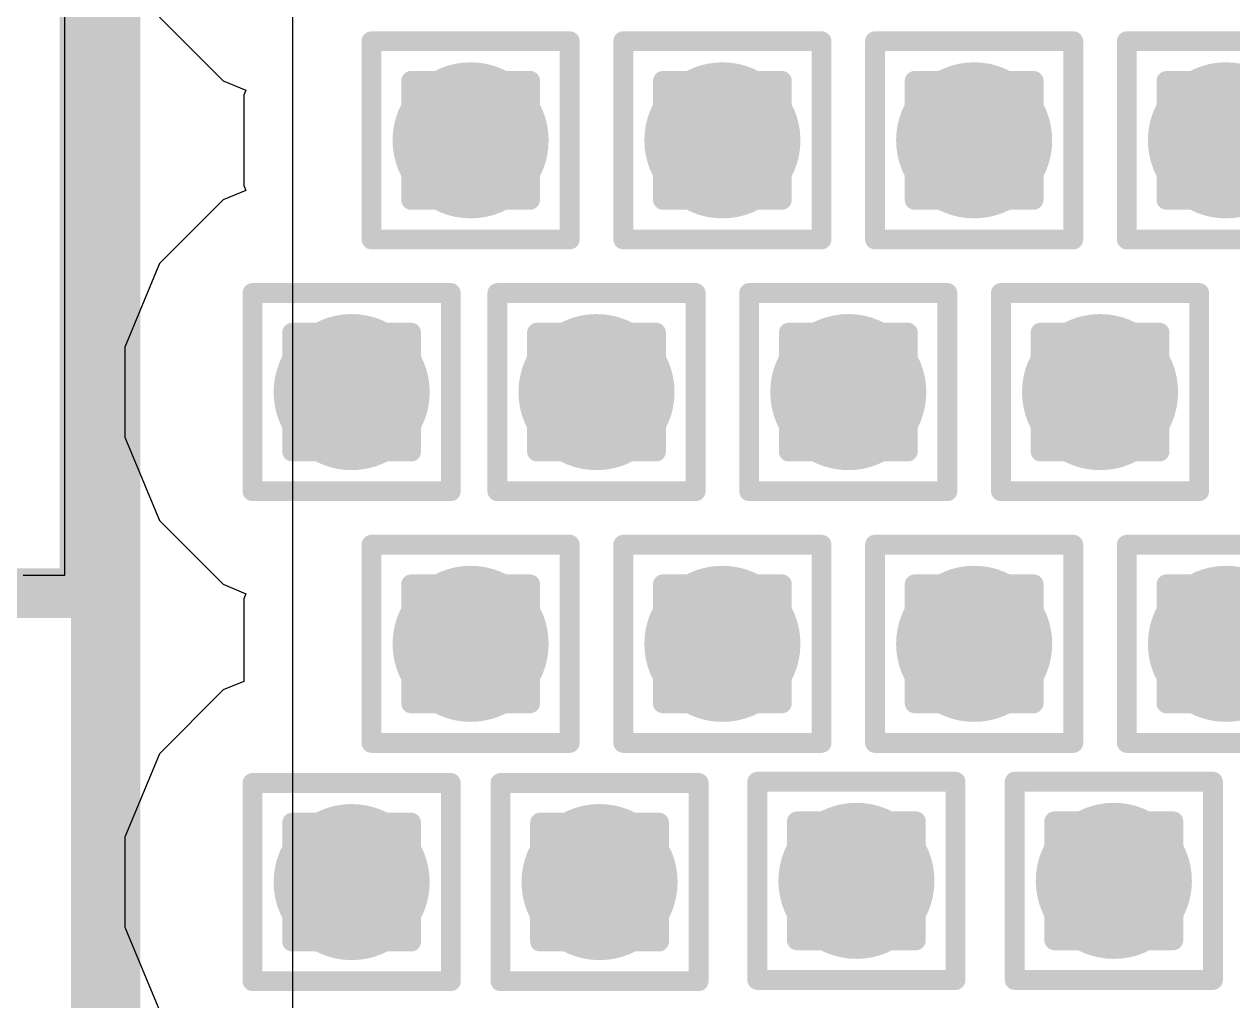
# Model space of a CAD drawing. Header units: inches. Extents: x -18 to 5357, y -8 to 5291.
# Drawn here: x 31.724 to 34.821, y 22.941 to 25.444 of the extents above; entities that cross this region are included whole.
import ezdxf

# ---------------------------------------------------------------- set-up
doc = ezdxf.new("R2010")
doc.units = ezdxf.units.IN
for name, color, linetype in [('Bottom Layer', 5, 'Continuous'), ('Drill Drawing', 1, 'Continuous'), ('Ground', 16, 'Continuous'), ('Power', 76, 'Continuous'), ('Top Layer', 1, 'Continuous'), ('Top Overlay', 2, 'Continuous'), ('Via Holes', 16, 'Continuous')]:
    doc.layers.add(name, color=color, linetype=linetype)

msp = doc.modelspace()

# ---------------------------------------------------------------- hatches: boundary and pattern name
at = {"layer": 'Bottom Layer'}
h = msp.add_hatch(color=5, dxfattribs=at)
edge = h.paths.add_edge_path()
edge.add_arc((32.8676, 25.146), 0.2, 0, 360)
h = msp.add_hatch(color=5, dxfattribs=at)
edge = h.paths.add_edge_path()
edge.add_arc((33.5128, 25.146), 0.2, 0, 360)
h = msp.add_hatch(color=5, dxfattribs=at)
edge = h.paths.add_edge_path()
edge.add_arc((34.1579, 25.146), 0.2, 0, 360)
h = msp.add_hatch(color=5, dxfattribs=at)
edge = h.paths.add_edge_path()
edge.add_arc((34.8031, 25.146), 0.2, 0, 360)
h = msp.add_hatch(color=5, dxfattribs=at)
edge = h.paths.add_edge_path()
edge.add_arc((32.5628, 24.5008), 0.2, 0, 360)
h = msp.add_hatch(color=5, dxfattribs=at)
edge = h.paths.add_edge_path()
edge.add_arc((33.1902, 24.5008), 0.2, 0, 360)
h = msp.add_hatch(color=5, dxfattribs=at)
edge = h.paths.add_edge_path()
edge.add_arc((33.8353, 24.5008), 0.2, 0, 360)
h = msp.add_hatch(color=5, dxfattribs=at)
edge = h.paths.add_edge_path()
edge.add_arc((34.4805, 24.5008), 0.2, 0, 360)
h = msp.add_hatch(color=5, dxfattribs=at)
edge = h.paths.add_edge_path()
edge.add_arc((32.8676, 23.8557), 0.2, 0, 360)
h = msp.add_hatch(color=5, dxfattribs=at)
edge = h.paths.add_edge_path()
edge.add_arc((33.5128, 23.8557), 0.2, 0, 360)
h = msp.add_hatch(color=5, dxfattribs=at)
edge = h.paths.add_edge_path()
edge.add_arc((34.1579, 23.8557), 0.2, 0, 360)
h = msp.add_hatch(color=5, dxfattribs=at)
edge = h.paths.add_edge_path()
edge.add_arc((34.8031, 23.8557), 0.2, 0, 360)
h = msp.add_hatch(color=5, dxfattribs=at)
edge = h.paths.add_edge_path()
edge.add_arc((32.5628, 23.2451), 0.2, 0, 360)
h = msp.add_hatch(color=5, dxfattribs=at)
edge = h.paths.add_edge_path()
edge.add_arc((33.198, 23.2451), 0.2, 0, 360)
h = msp.add_hatch(color=5, dxfattribs=at)
edge = h.paths.add_edge_path()
edge.add_arc((33.8562, 23.2483), 0.2, 0, 360)
h = msp.add_hatch(color=5, dxfattribs=at)
edge = h.paths.add_edge_path()
edge.add_arc((34.5158, 23.2483), 0.2, 0, 360)
at = {"layer": 'Ground'}
h = msp.add_hatch(color=16, dxfattribs=at)
edge = h.paths.add_edge_path()
edge.add_arc((32.8676, 25.146), 0.2, 0, 360)
h = msp.add_hatch(color=16, dxfattribs=at)
edge = h.paths.add_edge_path()
edge.add_arc((33.5128, 25.146), 0.2, 0, 360)
h = msp.add_hatch(color=16, dxfattribs=at)
edge = h.paths.add_edge_path()
edge.add_arc((34.1579, 25.146), 0.2, 0, 360)
h = msp.add_hatch(color=16, dxfattribs=at)
edge = h.paths.add_edge_path()
edge.add_arc((34.8031, 25.146), 0.2, 0, 360)
h = msp.add_hatch(color=16, dxfattribs=at)
edge = h.paths.add_edge_path()
edge.add_arc((32.5628, 24.5008), 0.2, 0, 360)
h = msp.add_hatch(color=16, dxfattribs=at)
edge = h.paths.add_edge_path()
edge.add_arc((33.1902, 24.5008), 0.2, 0, 360)
h = msp.add_hatch(color=16, dxfattribs=at)
edge = h.paths.add_edge_path()
edge.add_arc((33.8353, 24.5008), 0.2, 0, 360)
h = msp.add_hatch(color=16, dxfattribs=at)
edge = h.paths.add_edge_path()
edge.add_arc((34.4805, 24.5008), 0.2, 0, 360)
h = msp.add_hatch(color=16, dxfattribs=at)
edge = h.paths.add_edge_path()
edge.add_arc((32.8676, 23.8557), 0.2, 0, 360)
h = msp.add_hatch(color=16, dxfattribs=at)
edge = h.paths.add_edge_path()
edge.add_arc((33.5128, 23.8557), 0.2, 0, 360)
h = msp.add_hatch(color=16, dxfattribs=at)
edge = h.paths.add_edge_path()
edge.add_arc((34.1579, 23.8557), 0.2, 0, 360)
h = msp.add_hatch(color=16, dxfattribs=at)
edge = h.paths.add_edge_path()
edge.add_arc((34.8031, 23.8557), 0.2, 0, 360)
h = msp.add_hatch(color=16, dxfattribs=at)
edge = h.paths.add_edge_path()
edge.add_arc((32.5628, 23.2451), 0.2, 0, 360)
h = msp.add_hatch(color=16, dxfattribs=at)
edge = h.paths.add_edge_path()
edge.add_arc((33.198, 23.2451), 0.2, 0, 360)
h = msp.add_hatch(color=16, dxfattribs=at)
edge = h.paths.add_edge_path()
edge.add_arc((33.8562, 23.2483), 0.2, 0, 360)
h = msp.add_hatch(color=16, dxfattribs=at)
edge = h.paths.add_edge_path()
edge.add_arc((34.5158, 23.2483), 0.2, 0, 360)
at = {"layer": 'Power'}
h = msp.add_hatch(color=76, dxfattribs=at)
edge = h.paths.add_edge_path()
edge.add_arc((32.8676, 25.146), 0.2, 0, 360)
h = msp.add_hatch(color=76, dxfattribs=at)
edge = h.paths.add_edge_path()
edge.add_arc((33.5128, 25.146), 0.2, 0, 360)
h = msp.add_hatch(color=76, dxfattribs=at)
edge = h.paths.add_edge_path()
edge.add_arc((34.1579, 25.146), 0.2, 0, 360)
h = msp.add_hatch(color=76, dxfattribs=at)
edge = h.paths.add_edge_path()
edge.add_arc((34.8031, 25.146), 0.2, 0, 360)
h = msp.add_hatch(color=76, dxfattribs=at)
edge = h.paths.add_edge_path()
edge.add_arc((32.5628, 24.5008), 0.2, 0, 360)
h = msp.add_hatch(color=76, dxfattribs=at)
edge = h.paths.add_edge_path()
edge.add_arc((33.1902, 24.5008), 0.2, 0, 360)
h = msp.add_hatch(color=76, dxfattribs=at)
edge = h.paths.add_edge_path()
edge.add_arc((33.8353, 24.5008), 0.2, 0, 360)
h = msp.add_hatch(color=76, dxfattribs=at)
edge = h.paths.add_edge_path()
edge.add_arc((34.4805, 24.5008), 0.2, 0, 360)
h = msp.add_hatch(color=76, dxfattribs=at)
edge = h.paths.add_edge_path()
edge.add_arc((32.8676, 23.8557), 0.2, 0, 360)
h = msp.add_hatch(color=76, dxfattribs=at)
edge = h.paths.add_edge_path()
edge.add_arc((33.5128, 23.8557), 0.2, 0, 360)
h = msp.add_hatch(color=76, dxfattribs=at)
edge = h.paths.add_edge_path()
edge.add_arc((34.1579, 23.8557), 0.2, 0, 360)
h = msp.add_hatch(color=76, dxfattribs=at)
edge = h.paths.add_edge_path()
edge.add_arc((34.8031, 23.8557), 0.2, 0, 360)
h = msp.add_hatch(color=76, dxfattribs=at)
edge = h.paths.add_edge_path()
edge.add_arc((32.5628, 23.2451), 0.2, 0, 360)
h = msp.add_hatch(color=76, dxfattribs=at)
edge = h.paths.add_edge_path()
edge.add_arc((33.198, 23.2451), 0.2, 0, 360)
h = msp.add_hatch(color=76, dxfattribs=at)
edge = h.paths.add_edge_path()
edge.add_arc((33.8562, 23.2483), 0.2, 0, 360)
h = msp.add_hatch(color=76, dxfattribs=at)
edge = h.paths.add_edge_path()
edge.add_arc((34.5158, 23.2483), 0.2, 0, 360)
at = {"layer": 'Top Layer'}
h = msp.add_hatch(color=1, dxfattribs=at)
edge = h.paths.add_edge_path()
edge.add_arc((32.8676, 25.146), 0.2, 0, 360)
h = msp.add_hatch(color=1, dxfattribs=at)
edge = h.paths.add_edge_path()
edge.add_arc((33.5128, 25.146), 0.2, 0, 360)
h = msp.add_hatch(color=1, dxfattribs=at)
edge = h.paths.add_edge_path()
edge.add_arc((34.1579, 25.146), 0.2, 0, 360)
h = msp.add_hatch(color=1, dxfattribs=at)
edge = h.paths.add_edge_path()
edge.add_arc((34.8031, 25.146), 0.2, 0, 360)
h = msp.add_hatch(color=1, dxfattribs=at)
edge = h.paths.add_edge_path()
edge.add_arc((32.5628, 24.5008), 0.2, 0, 360)
h = msp.add_hatch(color=1, dxfattribs=at)
edge = h.paths.add_edge_path()
edge.add_arc((33.1902, 24.5008), 0.2, 0, 360)
h = msp.add_hatch(color=1, dxfattribs=at)
edge = h.paths.add_edge_path()
edge.add_arc((33.8353, 24.5008), 0.2, 0, 360)
h = msp.add_hatch(color=1, dxfattribs=at)
edge = h.paths.add_edge_path()
edge.add_arc((34.4805, 24.5008), 0.2, 0, 360)
h = msp.add_hatch(color=1, dxfattribs=at)
edge = h.paths.add_edge_path()
edge.add_arc((32.8676, 23.8557), 0.2, 0, 360)
h = msp.add_hatch(color=1, dxfattribs=at)
edge = h.paths.add_edge_path()
edge.add_arc((33.5128, 23.8557), 0.2, 0, 360)
h = msp.add_hatch(color=1, dxfattribs=at)
edge = h.paths.add_edge_path()
edge.add_arc((34.1579, 23.8557), 0.2, 0, 360)
h = msp.add_hatch(color=1, dxfattribs=at)
edge = h.paths.add_edge_path()
edge.add_arc((34.8031, 23.8557), 0.2, 0, 360)
h = msp.add_hatch(color=1, dxfattribs=at)
edge = h.paths.add_edge_path()
edge.add_arc((32.5628, 23.2451), 0.2, 0, 360)
h = msp.add_hatch(color=1, dxfattribs=at)
edge = h.paths.add_edge_path()
edge.add_arc((33.198, 23.2451), 0.2, 0, 360)
h = msp.add_hatch(color=1, dxfattribs=at)
edge = h.paths.add_edge_path()
edge.add_arc((33.8562, 23.2483), 0.2, 0, 360)
h = msp.add_hatch(color=1, dxfattribs=at)
edge = h.paths.add_edge_path()
edge.add_arc((34.5158, 23.2483), 0.2, 0, 360)
at = {"layer": 'Via Holes'}
h = msp.add_hatch(color=7, dxfattribs=at)
edge = h.paths.add_edge_path()
edge.add_arc((32.8676, 25.146), 0.1, 0, 360)
h = msp.add_hatch(color=7, dxfattribs=at)
edge = h.paths.add_edge_path()
edge.add_arc((33.5128, 25.146), 0.1, 0, 360)
h = msp.add_hatch(color=7, dxfattribs=at)
edge = h.paths.add_edge_path()
edge.add_arc((34.1579, 25.146), 0.1, 0, 360)
h = msp.add_hatch(color=7, dxfattribs=at)
edge = h.paths.add_edge_path()
edge.add_arc((34.8031, 25.146), 0.1, 0, 360)
h = msp.add_hatch(color=7, dxfattribs=at)
edge = h.paths.add_edge_path()
edge.add_arc((32.5628, 24.5008), 0.1, 0, 360)
h = msp.add_hatch(color=7, dxfattribs=at)
edge = h.paths.add_edge_path()
edge.add_arc((33.1902, 24.5008), 0.1, 0, 360)
h = msp.add_hatch(color=7, dxfattribs=at)
edge = h.paths.add_edge_path()
edge.add_arc((33.8353, 24.5008), 0.1, 0, 360)
h = msp.add_hatch(color=7, dxfattribs=at)
edge = h.paths.add_edge_path()
edge.add_arc((34.4805, 24.5008), 0.1, 0, 360)
h = msp.add_hatch(color=7, dxfattribs=at)
edge = h.paths.add_edge_path()
edge.add_arc((32.8676, 23.8557), 0.1, 0, 360)
h = msp.add_hatch(color=7, dxfattribs=at)
edge = h.paths.add_edge_path()
edge.add_arc((33.5128, 23.8557), 0.1, 0, 360)
h = msp.add_hatch(color=7, dxfattribs=at)
edge = h.paths.add_edge_path()
edge.add_arc((34.1579, 23.8557), 0.1, 0, 360)
h = msp.add_hatch(color=7, dxfattribs=at)
edge = h.paths.add_edge_path()
edge.add_arc((34.8031, 23.8557), 0.1, 0, 360)
h = msp.add_hatch(color=7, dxfattribs=at)
edge = h.paths.add_edge_path()
edge.add_arc((32.5628, 23.2451), 0.1, 0, 360)
h = msp.add_hatch(color=7, dxfattribs=at)
edge = h.paths.add_edge_path()
edge.add_arc((33.198, 23.2451), 0.1, 0, 360)
h = msp.add_hatch(color=7, dxfattribs=at)
edge = h.paths.add_edge_path()
edge.add_arc((33.8562, 23.2483), 0.1, 0, 360)
h = msp.add_hatch(color=7, dxfattribs=at)
edge = h.paths.add_edge_path()
edge.add_arc((34.5158, 23.2483), 0.1, 0, 360)

# ---------------------------------------------------------------- linework, layer by layer
at = {"layer": 'Bottom Layer'}
msp.add_line((32.4118, 20.2654), (32.4118, 28.7275), dxfattribs=at)
msp.add_lwpolyline([(31.9327, 20.2654, 0.1778, 0.1778, 0), (31.9327, 29.426, 0.1778, 0.1778, 0)], format="xyseb", dxfattribs=at)
at = {"layer": 'Drill Drawing'}
for points in [[(32.6136, 25.4, 0.0508, 0.0508, 0), (33.1216, 25.4, 0.0508, 0.0508, 0)], [(32.6136, 24.892, 0.0508, 0.0508, 0), (32.6136, 25.4, 0.0508, 0.0508, 0)], [(33.1216, 24.892, 0.0508, 0.0508, 0), (33.1216, 25.4, 0.0508, 0.0508, 0)], [(33.2588, 25.4, 0.0508, 0.0508, 0), (33.7668, 25.4, 0.0508, 0.0508, 0)], [(33.2588, 24.892, 0.0508, 0.0508, 0), (33.2588, 25.4, 0.0508, 0.0508, 0)], [(33.7668, 24.892, 0.0508, 0.0508, 0), (33.7668, 25.4, 0.0508, 0.0508, 0)], [(33.9039, 25.4, 0.0508, 0.0508, 0), (34.4119, 25.4, 0.0508, 0.0508, 0)], [(33.9039, 24.892, 0.0508, 0.0508, 0), (33.9039, 25.4, 0.0508, 0.0508, 0)], [(34.4119, 24.892, 0.0508, 0.0508, 0), (34.4119, 25.4, 0.0508, 0.0508, 0)], [(34.5491, 25.4, 0.0508, 0.0508, 0), (35.0571, 25.4, 0.0508, 0.0508, 0)], [(34.5491, 24.892, 0.0508, 0.0508, 0), (34.5491, 25.4, 0.0508, 0.0508, 0)], [(32.7152, 25.2984, 0.0508, 0.0508, 0), (33.02, 25.2984, 0.0508, 0.0508, 0)], [(32.7152, 24.9936, 0.0508, 0.0508, 0), (32.7152, 25.2984, 0.0508, 0.0508, 0)], [(33.02, 24.9936, 0.0508, 0.0508, 0), (33.02, 25.2984, 0.0508, 0.0508, 0)], [(33.3604, 25.2984, 0.0508, 0.0508, 0), (33.6652, 25.2984, 0.0508, 0.0508, 0)], [(33.3604, 24.9936, 0.0508, 0.0508, 0), (33.3604, 25.2984, 0.0508, 0.0508, 0)], [(33.6652, 24.9936, 0.0508, 0.0508, 0), (33.6652, 25.2984, 0.0508, 0.0508, 0)], [(34.0055, 25.2984, 0.0508, 0.0508, 0), (34.3103, 25.2984, 0.0508, 0.0508, 0)], [(34.0055, 24.9936, 0.0508, 0.0508, 0), (34.0055, 25.2984, 0.0508, 0.0508, 0)], [(34.3103, 24.9936, 0.0508, 0.0508, 0), (34.3103, 25.2984, 0.0508, 0.0508, 0)], [(34.6507, 25.2984, 0.0508, 0.0508, 0), (34.9555, 25.2984, 0.0508, 0.0508, 0)], [(34.6507, 24.9936, 0.0508, 0.0508, 0), (34.6507, 25.2984, 0.0508, 0.0508, 0)], [(32.7152, 24.9936, 0.0508, 0.0508, 0), (33.02, 24.9936, 0.0508, 0.0508, 0)], [(33.3604, 24.9936, 0.0508, 0.0508, 0), (33.6652, 24.9936, 0.0508, 0.0508, 0)], [(34.0055, 24.9936, 0.0508, 0.0508, 0), (34.3103, 24.9936, 0.0508, 0.0508, 0)], [(34.6507, 24.9936, 0.0508, 0.0508, 0), (34.9555, 24.9936, 0.0508, 0.0508, 0)], [(32.6136, 24.892, 0.0508, 0.0508, 0), (33.1216, 24.892, 0.0508, 0.0508, 0)], [(33.2588, 24.892, 0.0508, 0.0508, 0), (33.7668, 24.892, 0.0508, 0.0508, 0)], [(33.9039, 24.892, 0.0508, 0.0508, 0), (34.4119, 24.892, 0.0508, 0.0508, 0)], [(34.5491, 24.892, 0.0508, 0.0508, 0), (35.0571, 24.892, 0.0508, 0.0508, 0)], [(32.3088, 24.7548, 0.0508, 0.0508, 0), (32.8168, 24.7548, 0.0508, 0.0508, 0)], [(32.3088, 24.2468, 0.0508, 0.0508, 0), (32.3088, 24.7548, 0.0508, 0.0508, 0)], [(32.8168, 24.2468, 0.0508, 0.0508, 0), (32.8168, 24.7548, 0.0508, 0.0508, 0)], [(32.9362, 24.7548, 0.0508, 0.0508, 0), (33.4442, 24.7548, 0.0508, 0.0508, 0)], [(32.9362, 24.2468, 0.0508, 0.0508, 0), (32.9362, 24.7548, 0.0508, 0.0508, 0)], [(33.4442, 24.2468, 0.0508, 0.0508, 0), (33.4442, 24.7548, 0.0508, 0.0508, 0)], [(33.5813, 24.7548, 0.0508, 0.0508, 0), (34.0893, 24.7548, 0.0508, 0.0508, 0)], [(33.5813, 24.2468, 0.0508, 0.0508, 0), (33.5813, 24.7548, 0.0508, 0.0508, 0)], [(34.0893, 24.2468, 0.0508, 0.0508, 0), (34.0893, 24.7548, 0.0508, 0.0508, 0)], [(34.2265, 24.7548, 0.0508, 0.0508, 0), (34.7345, 24.7548, 0.0508, 0.0508, 0)], [(34.2265, 24.2468, 0.0508, 0.0508, 0), (34.2265, 24.7548, 0.0508, 0.0508, 0)], [(34.7345, 24.2468, 0.0508, 0.0508, 0), (34.7345, 24.7548, 0.0508, 0.0508, 0)], [(32.4104, 24.6532, 0.0508, 0.0508, 0), (32.7152, 24.6532, 0.0508, 0.0508, 0)], [(32.4104, 24.3484, 0.0508, 0.0508, 0), (32.4104, 24.6532, 0.0508, 0.0508, 0)], [(32.7152, 24.3484, 0.0508, 0.0508, 0), (32.7152, 24.6532, 0.0508, 0.0508, 0)], [(33.0378, 24.6532, 0.0508, 0.0508, 0), (33.3426, 24.6532, 0.0508, 0.0508, 0)], [(33.0378, 24.3484, 0.0508, 0.0508, 0), (33.0378, 24.6532, 0.0508, 0.0508, 0)], [(33.3426, 24.3484, 0.0508, 0.0508, 0), (33.3426, 24.6532, 0.0508, 0.0508, 0)], [(33.6829, 24.6532, 0.0508, 0.0508, 0), (33.9877, 24.6532, 0.0508, 0.0508, 0)], [(33.6829, 24.3484, 0.0508, 0.0508, 0), (33.6829, 24.6532, 0.0508, 0.0508, 0)], [(33.9877, 24.3484, 0.0508, 0.0508, 0), (33.9877, 24.6532, 0.0508, 0.0508, 0)], [(34.3281, 24.6532, 0.0508, 0.0508, 0), (34.6329, 24.6532, 0.0508, 0.0508, 0)], [(34.3281, 24.3484, 0.0508, 0.0508, 0), (34.3281, 24.6532, 0.0508, 0.0508, 0)], [(34.6329, 24.3484, 0.0508, 0.0508, 0), (34.6329, 24.6532, 0.0508, 0.0508, 0)], [(32.4104, 24.3484, 0.0508, 0.0508, 0), (32.7152, 24.3484, 0.0508, 0.0508, 0)], [(33.0378, 24.3484, 0.0508, 0.0508, 0), (33.3426, 24.3484, 0.0508, 0.0508, 0)], [(33.6829, 24.3484, 0.0508, 0.0508, 0), (33.9877, 24.3484, 0.0508, 0.0508, 0)], [(34.3281, 24.3484, 0.0508, 0.0508, 0), (34.6329, 24.3484, 0.0508, 0.0508, 0)], [(32.3088, 24.2468, 0.0508, 0.0508, 0), (32.8168, 24.2468, 0.0508, 0.0508, 0)], [(32.9362, 24.2468, 0.0508, 0.0508, 0), (33.4442, 24.2468, 0.0508, 0.0508, 0)], [(33.5813, 24.2468, 0.0508, 0.0508, 0), (34.0893, 24.2468, 0.0508, 0.0508, 0)], [(34.2265, 24.2468, 0.0508, 0.0508, 0), (34.7345, 24.2468, 0.0508, 0.0508, 0)], [(32.6136, 24.1097, 0.0508, 0.0508, 0), (33.1216, 24.1097, 0.0508, 0.0508, 0)], [(32.6136, 23.6017, 0.0508, 0.0508, 0), (32.6136, 24.1097, 0.0508, 0.0508, 0)], [(33.1216, 23.6017, 0.0508, 0.0508, 0), (33.1216, 24.1097, 0.0508, 0.0508, 0)], [(33.2588, 24.1097, 0.0508, 0.0508, 0), (33.7668, 24.1097, 0.0508, 0.0508, 0)], [(33.2588, 23.6017, 0.0508, 0.0508, 0), (33.2588, 24.1097, 0.0508, 0.0508, 0)], [(33.7668, 23.6017, 0.0508, 0.0508, 0), (33.7668, 24.1097, 0.0508, 0.0508, 0)], [(33.9039, 24.1097, 0.0508, 0.0508, 0), (34.4119, 24.1097, 0.0508, 0.0508, 0)], [(33.9039, 23.6017, 0.0508, 0.0508, 0), (33.9039, 24.1097, 0.0508, 0.0508, 0)], [(34.4119, 23.6017, 0.0508, 0.0508, 0), (34.4119, 24.1097, 0.0508, 0.0508, 0)], [(34.5491, 24.1097, 0.0508, 0.0508, 0), (35.0571, 24.1097, 0.0508, 0.0508, 0)], [(34.5491, 23.6017, 0.0508, 0.0508, 0), (34.5491, 24.1097, 0.0508, 0.0508, 0)], [(32.7152, 24.0081, 0.0508, 0.0508, 0), (33.02, 24.0081, 0.0508, 0.0508, 0)], [(32.7152, 23.7033, 0.0508, 0.0508, 0), (32.7152, 24.0081, 0.0508, 0.0508, 0)], [(33.02, 23.7033, 0.0508, 0.0508, 0), (33.02, 24.0081, 0.0508, 0.0508, 0)], [(33.3604, 24.0081, 0.0508, 0.0508, 0), (33.6652, 24.0081, 0.0508, 0.0508, 0)], [(33.3604, 23.7033, 0.0508, 0.0508, 0), (33.3604, 24.0081, 0.0508, 0.0508, 0)], [(33.6652, 23.7033, 0.0508, 0.0508, 0), (33.6652, 24.0081, 0.0508, 0.0508, 0)], [(34.0055, 24.0081, 0.0508, 0.0508, 0), (34.3103, 24.0081, 0.0508, 0.0508, 0)], [(34.0055, 23.7033, 0.0508, 0.0508, 0), (34.0055, 24.0081, 0.0508, 0.0508, 0)], [(34.3103, 23.7033, 0.0508, 0.0508, 0), (34.3103, 24.0081, 0.0508, 0.0508, 0)], [(34.6507, 24.0081, 0.0508, 0.0508, 0), (34.9555, 24.0081, 0.0508, 0.0508, 0)], [(34.6507, 23.7033, 0.0508, 0.0508, 0), (34.6507, 24.0081, 0.0508, 0.0508, 0)], [(32.7152, 23.7033, 0.0508, 0.0508, 0), (33.02, 23.7033, 0.0508, 0.0508, 0)], [(33.3604, 23.7033, 0.0508, 0.0508, 0), (33.6652, 23.7033, 0.0508, 0.0508, 0)], [(34.0055, 23.7033, 0.0508, 0.0508, 0), (34.3103, 23.7033, 0.0508, 0.0508, 0)], [(34.6507, 23.7033, 0.0508, 0.0508, 0), (34.9555, 23.7033, 0.0508, 0.0508, 0)], [(32.6136, 23.6017, 0.0508, 0.0508, 0), (33.1216, 23.6017, 0.0508, 0.0508, 0)], [(33.2588, 23.6017, 0.0508, 0.0508, 0), (33.7668, 23.6017, 0.0508, 0.0508, 0)], [(33.9039, 23.6017, 0.0508, 0.0508, 0), (34.4119, 23.6017, 0.0508, 0.0508, 0)], [(34.5491, 23.6017, 0.0508, 0.0508, 0), (35.0571, 23.6017, 0.0508, 0.0508, 0)], [(32.3088, 23.4991, 0.0508, 0.0508, 0), (32.8168, 23.4991, 0.0508, 0.0508, 0)], [(32.3088, 22.9911, 0.0508, 0.0508, 0), (32.3088, 23.4991, 0.0508, 0.0508, 0)], [(32.8168, 22.9911, 0.0508, 0.0508, 0), (32.8168, 23.4991, 0.0508, 0.0508, 0)], [(32.944, 23.4991, 0.0508, 0.0508, 0), (33.452, 23.4991, 0.0508, 0.0508, 0)], [(32.944, 22.9911, 0.0508, 0.0508, 0), (32.944, 23.4991, 0.0508, 0.0508, 0)], [(33.452, 22.9911, 0.0508, 0.0508, 0), (33.452, 23.4991, 0.0508, 0.0508, 0)], [(33.6022, 23.5023, 0.0508, 0.0508, 0), (34.1102, 23.5023, 0.0508, 0.0508, 0)], [(33.6022, 22.9943, 0.0508, 0.0508, 0), (33.6022, 23.5023, 0.0508, 0.0508, 0)], [(34.1102, 22.9943, 0.0508, 0.0508, 0), (34.1102, 23.5023, 0.0508, 0.0508, 0)], [(34.2618, 23.5023, 0.0508, 0.0508, 0), (34.7698, 23.5023, 0.0508, 0.0508, 0)], [(34.2618, 22.9943, 0.0508, 0.0508, 0), (34.2618, 23.5023, 0.0508, 0.0508, 0)], [(34.7698, 22.9943, 0.0508, 0.0508, 0), (34.7698, 23.5023, 0.0508, 0.0508, 0)], [(32.4104, 23.3975, 0.0508, 0.0508, 0), (32.7152, 23.3975, 0.0508, 0.0508, 0)], [(32.4104, 23.0927, 0.0508, 0.0508, 0), (32.4104, 23.3975, 0.0508, 0.0508, 0)], [(32.7152, 23.0927, 0.0508, 0.0508, 0), (32.7152, 23.3975, 0.0508, 0.0508, 0)], [(33.0456, 23.3975, 0.0508, 0.0508, 0), (33.3504, 23.3975, 0.0508, 0.0508, 0)], [(33.0456, 23.0927, 0.0508, 0.0508, 0), (33.0456, 23.3975, 0.0508, 0.0508, 0)], [(33.3504, 23.0927, 0.0508, 0.0508, 0), (33.3504, 23.3975, 0.0508, 0.0508, 0)], [(33.7038, 23.4007, 0.0508, 0.0508, 0), (34.0086, 23.4007, 0.0508, 0.0508, 0)], [(33.7038, 23.0959, 0.0508, 0.0508, 0), (33.7038, 23.4007, 0.0508, 0.0508, 0)], [(34.0086, 23.0959, 0.0508, 0.0508, 0), (34.0086, 23.4007, 0.0508, 0.0508, 0)], [(34.3634, 23.4007, 0.0508, 0.0508, 0), (34.6682, 23.4007, 0.0508, 0.0508, 0)], [(34.3634, 23.0959, 0.0508, 0.0508, 0), (34.3634, 23.4007, 0.0508, 0.0508, 0)], [(34.6682, 23.0959, 0.0508, 0.0508, 0), (34.6682, 23.4007, 0.0508, 0.0508, 0)], [(32.4104, 23.0927, 0.0508, 0.0508, 0), (32.7152, 23.0927, 0.0508, 0.0508, 0)], [(33.0456, 23.0927, 0.0508, 0.0508, 0), (33.3504, 23.0927, 0.0508, 0.0508, 0)], [(33.7038, 23.0959, 0.0508, 0.0508, 0), (34.0086, 23.0959, 0.0508, 0.0508, 0)], [(34.3634, 23.0959, 0.0508, 0.0508, 0), (34.6682, 23.0959, 0.0508, 0.0508, 0)], [(32.3088, 22.9911, 0.0508, 0.0508, 0), (32.8168, 22.9911, 0.0508, 0.0508, 0)], [(32.944, 22.9911, 0.0508, 0.0508, 0), (33.452, 22.9911, 0.0508, 0.0508, 0)], [(33.6022, 22.9943, 0.0508, 0.0508, 0), (34.1102, 22.9943, 0.0508, 0.0508, 0)], [(34.2618, 22.9943, 0.0508, 0.0508, 0), (34.7698, 22.9943, 0.0508, 0.0508, 0)]]:
    msp.add_lwpolyline(points, format="xyseb", dxfattribs=at)
for points in [[(32.6009, 25.4, 0.0254, 0.0254, 1), (32.6263, 25.4, 0.0254, 0.0254, 1)], [(32.6009, 25.4, 0.0254, 0.0254, 1), (32.6263, 25.4, 0.0254, 0.0254, 1)], [(33.1089, 25.4, 0.0254, 0.0254, 1), (33.1343, 25.4, 0.0254, 0.0254, 1)], [(33.1089, 25.4, 0.0254, 0.0254, 1), (33.1343, 25.4, 0.0254, 0.0254, 1)], [(33.2461, 25.4, 0.0254, 0.0254, 1), (33.2715, 25.4, 0.0254, 0.0254, 1)], [(33.2461, 25.4, 0.0254, 0.0254, 1), (33.2715, 25.4, 0.0254, 0.0254, 1)], [(33.7541, 25.4, 0.0254, 0.0254, 1), (33.7795, 25.4, 0.0254, 0.0254, 1)], [(33.7541, 25.4, 0.0254, 0.0254, 1), (33.7795, 25.4, 0.0254, 0.0254, 1)], [(33.8912, 25.4, 0.0254, 0.0254, 1), (33.9166, 25.4, 0.0254, 0.0254, 1)], [(33.8912, 25.4, 0.0254, 0.0254, 1), (33.9166, 25.4, 0.0254, 0.0254, 1)], [(34.3992, 25.4, 0.0254, 0.0254, 1), (34.4246, 25.4, 0.0254, 0.0254, 1)], [(34.3992, 25.4, 0.0254, 0.0254, 1), (34.4246, 25.4, 0.0254, 0.0254, 1)], [(34.5364, 25.4, 0.0254, 0.0254, 1), (34.5618, 25.4, 0.0254, 0.0254, 1)], [(34.5364, 25.4, 0.0254, 0.0254, 1), (34.5618, 25.4, 0.0254, 0.0254, 1)], [(32.7025, 25.2984, 0.0254, 0.0254, 1), (32.7279, 25.2984, 0.0254, 0.0254, 1)], [(32.7025, 25.2984, 0.0254, 0.0254, 1), (32.7279, 25.2984, 0.0254, 0.0254, 1)], [(33.0073, 25.2984, 0.0254, 0.0254, 1), (33.0327, 25.2984, 0.0254, 0.0254, 1)], [(33.0073, 25.2984, 0.0254, 0.0254, 1), (33.0327, 25.2984, 0.0254, 0.0254, 1)], [(33.3477, 25.2984, 0.0254, 0.0254, 1), (33.3731, 25.2984, 0.0254, 0.0254, 1)], [(33.3477, 25.2984, 0.0254, 0.0254, 1), (33.3731, 25.2984, 0.0254, 0.0254, 1)], [(33.6525, 25.2984, 0.0254, 0.0254, 1), (33.6779, 25.2984, 0.0254, 0.0254, 1)], [(33.6525, 25.2984, 0.0254, 0.0254, 1), (33.6779, 25.2984, 0.0254, 0.0254, 1)], [(33.9928, 25.2984, 0.0254, 0.0254, 1), (34.0182, 25.2984, 0.0254, 0.0254, 1)], [(33.9928, 25.2984, 0.0254, 0.0254, 1), (34.0182, 25.2984, 0.0254, 0.0254, 1)], [(34.2976, 25.2984, 0.0254, 0.0254, 1), (34.323, 25.2984, 0.0254, 0.0254, 1)], [(34.2976, 25.2984, 0.0254, 0.0254, 1), (34.323, 25.2984, 0.0254, 0.0254, 1)], [(34.638, 25.2984, 0.0254, 0.0254, 1), (34.6634, 25.2984, 0.0254, 0.0254, 1)], [(34.638, 25.2984, 0.0254, 0.0254, 1), (34.6634, 25.2984, 0.0254, 0.0254, 1)], [(32.7025, 24.9936, 0.0254, 0.0254, 1), (32.7279, 24.9936, 0.0254, 0.0254, 1)], [(32.7025, 24.9936, 0.0254, 0.0254, 1), (32.7279, 24.9936, 0.0254, 0.0254, 1)], [(33.0073, 24.9936, 0.0254, 0.0254, 1), (33.0327, 24.9936, 0.0254, 0.0254, 1)], [(33.0073, 24.9936, 0.0254, 0.0254, 1), (33.0327, 24.9936, 0.0254, 0.0254, 1)], [(33.3477, 24.9936, 0.0254, 0.0254, 1), (33.3731, 24.9936, 0.0254, 0.0254, 1)], [(33.3477, 24.9936, 0.0254, 0.0254, 1), (33.3731, 24.9936, 0.0254, 0.0254, 1)], [(33.6525, 24.9936, 0.0254, 0.0254, 1), (33.6779, 24.9936, 0.0254, 0.0254, 1)], [(33.6525, 24.9936, 0.0254, 0.0254, 1), (33.6779, 24.9936, 0.0254, 0.0254, 1)], [(33.9928, 24.9936, 0.0254, 0.0254, 1), (34.0182, 24.9936, 0.0254, 0.0254, 1)], [(33.9928, 24.9936, 0.0254, 0.0254, 1), (34.0182, 24.9936, 0.0254, 0.0254, 1)], [(34.2976, 24.9936, 0.0254, 0.0254, 1), (34.323, 24.9936, 0.0254, 0.0254, 1)], [(34.2976, 24.9936, 0.0254, 0.0254, 1), (34.323, 24.9936, 0.0254, 0.0254, 1)], [(34.638, 24.9936, 0.0254, 0.0254, 1), (34.6634, 24.9936, 0.0254, 0.0254, 1)], [(34.638, 24.9936, 0.0254, 0.0254, 1), (34.6634, 24.9936, 0.0254, 0.0254, 1)], [(32.6009, 24.892, 0.0254, 0.0254, 1), (32.6263, 24.892, 0.0254, 0.0254, 1)], [(32.6009, 24.892, 0.0254, 0.0254, 1), (32.6263, 24.892, 0.0254, 0.0254, 1)], [(33.1089, 24.892, 0.0254, 0.0254, 1), (33.1343, 24.892, 0.0254, 0.0254, 1)], [(33.1089, 24.892, 0.0254, 0.0254, 1), (33.1343, 24.892, 0.0254, 0.0254, 1)], [(33.2461, 24.892, 0.0254, 0.0254, 1), (33.2715, 24.892, 0.0254, 0.0254, 1)], [(33.2461, 24.892, 0.0254, 0.0254, 1), (33.2715, 24.892, 0.0254, 0.0254, 1)], [(33.7541, 24.892, 0.0254, 0.0254, 1), (33.7795, 24.892, 0.0254, 0.0254, 1)], [(33.7541, 24.892, 0.0254, 0.0254, 1), (33.7795, 24.892, 0.0254, 0.0254, 1)], [(33.8912, 24.892, 0.0254, 0.0254, 1), (33.9166, 24.892, 0.0254, 0.0254, 1)], [(33.8912, 24.892, 0.0254, 0.0254, 1), (33.9166, 24.892, 0.0254, 0.0254, 1)], [(34.3992, 24.892, 0.0254, 0.0254, 1), (34.4246, 24.892, 0.0254, 0.0254, 1)], [(34.3992, 24.892, 0.0254, 0.0254, 1), (34.4246, 24.892, 0.0254, 0.0254, 1)], [(34.5364, 24.892, 0.0254, 0.0254, 1), (34.5618, 24.892, 0.0254, 0.0254, 1)], [(34.5364, 24.892, 0.0254, 0.0254, 1), (34.5618, 24.892, 0.0254, 0.0254, 1)], [(32.2961, 24.7548, 0.0254, 0.0254, 1), (32.3215, 24.7548, 0.0254, 0.0254, 1)], [(32.2961, 24.7548, 0.0254, 0.0254, 1), (32.3215, 24.7548, 0.0254, 0.0254, 1)], [(32.8041, 24.7548, 0.0254, 0.0254, 1), (32.8295, 24.7548, 0.0254, 0.0254, 1)], [(32.8041, 24.7548, 0.0254, 0.0254, 1), (32.8295, 24.7548, 0.0254, 0.0254, 1)], [(32.9235, 24.7548, 0.0254, 0.0254, 1), (32.9489, 24.7548, 0.0254, 0.0254, 1)], [(32.9235, 24.7548, 0.0254, 0.0254, 1), (32.9489, 24.7548, 0.0254, 0.0254, 1)], [(33.4315, 24.7548, 0.0254, 0.0254, 1), (33.4569, 24.7548, 0.0254, 0.0254, 1)], [(33.4315, 24.7548, 0.0254, 0.0254, 1), (33.4569, 24.7548, 0.0254, 0.0254, 1)], [(33.5686, 24.7548, 0.0254, 0.0254, 1), (33.594, 24.7548, 0.0254, 0.0254, 1)], [(33.5686, 24.7548, 0.0254, 0.0254, 1), (33.594, 24.7548, 0.0254, 0.0254, 1)], [(34.0766, 24.7548, 0.0254, 0.0254, 1), (34.102, 24.7548, 0.0254, 0.0254, 1)], [(34.0766, 24.7548, 0.0254, 0.0254, 1), (34.102, 24.7548, 0.0254, 0.0254, 1)], [(34.2138, 24.7548, 0.0254, 0.0254, 1), (34.2392, 24.7548, 0.0254, 0.0254, 1)], [(34.2138, 24.7548, 0.0254, 0.0254, 1), (34.2392, 24.7548, 0.0254, 0.0254, 1)], [(34.7218, 24.7548, 0.0254, 0.0254, 1), (34.7472, 24.7548, 0.0254, 0.0254, 1)], [(34.7218, 24.7548, 0.0254, 0.0254, 1), (34.7472, 24.7548, 0.0254, 0.0254, 1)], [(32.3977, 24.6532, 0.0254, 0.0254, 1), (32.4231, 24.6532, 0.0254, 0.0254, 1)], [(32.3977, 24.6532, 0.0254, 0.0254, 1), (32.4231, 24.6532, 0.0254, 0.0254, 1)], [(32.7025, 24.6532, 0.0254, 0.0254, 1), (32.7279, 24.6532, 0.0254, 0.0254, 1)], [(32.7025, 24.6532, 0.0254, 0.0254, 1), (32.7279, 24.6532, 0.0254, 0.0254, 1)], [(33.0251, 24.6532, 0.0254, 0.0254, 1), (33.0505, 24.6532, 0.0254, 0.0254, 1)], [(33.0251, 24.6532, 0.0254, 0.0254, 1), (33.0505, 24.6532, 0.0254, 0.0254, 1)], [(33.3299, 24.6532, 0.0254, 0.0254, 1), (33.3553, 24.6532, 0.0254, 0.0254, 1)], [(33.3299, 24.6532, 0.0254, 0.0254, 1), (33.3553, 24.6532, 0.0254, 0.0254, 1)], [(33.6702, 24.6532, 0.0254, 0.0254, 1), (33.6956, 24.6532, 0.0254, 0.0254, 1)], [(33.6702, 24.6532, 0.0254, 0.0254, 1), (33.6956, 24.6532, 0.0254, 0.0254, 1)], [(33.975, 24.6532, 0.0254, 0.0254, 1), (34.0004, 24.6532, 0.0254, 0.0254, 1)], [(33.975, 24.6532, 0.0254, 0.0254, 1), (34.0004, 24.6532, 0.0254, 0.0254, 1)], [(34.3154, 24.6532, 0.0254, 0.0254, 1), (34.3408, 24.6532, 0.0254, 0.0254, 1)], [(34.3154, 24.6532, 0.0254, 0.0254, 1), (34.3408, 24.6532, 0.0254, 0.0254, 1)], [(34.6202, 24.6532, 0.0254, 0.0254, 1), (34.6456, 24.6532, 0.0254, 0.0254, 1)], [(34.6202, 24.6532, 0.0254, 0.0254, 1), (34.6456, 24.6532, 0.0254, 0.0254, 1)], [(32.3977, 24.3484, 0.0254, 0.0254, 1), (32.4231, 24.3484, 0.0254, 0.0254, 1)], [(32.3977, 24.3484, 0.0254, 0.0254, 1), (32.4231, 24.3484, 0.0254, 0.0254, 1)], [(32.7025, 24.3484, 0.0254, 0.0254, 1), (32.7279, 24.3484, 0.0254, 0.0254, 1)], [(32.7025, 24.3484, 0.0254, 0.0254, 1), (32.7279, 24.3484, 0.0254, 0.0254, 1)], [(33.0251, 24.3484, 0.0254, 0.0254, 1), (33.0505, 24.3484, 0.0254, 0.0254, 1)], [(33.0251, 24.3484, 0.0254, 0.0254, 1), (33.0505, 24.3484, 0.0254, 0.0254, 1)], [(33.3299, 24.3484, 0.0254, 0.0254, 1), (33.3553, 24.3484, 0.0254, 0.0254, 1)], [(33.3299, 24.3484, 0.0254, 0.0254, 1), (33.3553, 24.3484, 0.0254, 0.0254, 1)], [(33.6702, 24.3484, 0.0254, 0.0254, 1), (33.6956, 24.3484, 0.0254, 0.0254, 1)], [(33.6702, 24.3484, 0.0254, 0.0254, 1), (33.6956, 24.3484, 0.0254, 0.0254, 1)], [(33.975, 24.3484, 0.0254, 0.0254, 1), (34.0004, 24.3484, 0.0254, 0.0254, 1)], [(33.975, 24.3484, 0.0254, 0.0254, 1), (34.0004, 24.3484, 0.0254, 0.0254, 1)], [(34.3154, 24.3484, 0.0254, 0.0254, 1), (34.3408, 24.3484, 0.0254, 0.0254, 1)], [(34.3154, 24.3484, 0.0254, 0.0254, 1), (34.3408, 24.3484, 0.0254, 0.0254, 1)], [(34.6202, 24.3484, 0.0254, 0.0254, 1), (34.6456, 24.3484, 0.0254, 0.0254, 1)], [(34.6202, 24.3484, 0.0254, 0.0254, 1), (34.6456, 24.3484, 0.0254, 0.0254, 1)], [(32.2961, 24.2468, 0.0254, 0.0254, 1), (32.3215, 24.2468, 0.0254, 0.0254, 1)], [(32.2961, 24.2468, 0.0254, 0.0254, 1), (32.3215, 24.2468, 0.0254, 0.0254, 1)], [(32.8041, 24.2468, 0.0254, 0.0254, 1), (32.8295, 24.2468, 0.0254, 0.0254, 1)], [(32.8041, 24.2468, 0.0254, 0.0254, 1), (32.8295, 24.2468, 0.0254, 0.0254, 1)], [(32.9235, 24.2468, 0.0254, 0.0254, 1), (32.9489, 24.2468, 0.0254, 0.0254, 1)], [(32.9235, 24.2468, 0.0254, 0.0254, 1), (32.9489, 24.2468, 0.0254, 0.0254, 1)], [(33.4315, 24.2468, 0.0254, 0.0254, 1), (33.4569, 24.2468, 0.0254, 0.0254, 1)], [(33.4315, 24.2468, 0.0254, 0.0254, 1), (33.4569, 24.2468, 0.0254, 0.0254, 1)], [(33.5686, 24.2468, 0.0254, 0.0254, 1), (33.594, 24.2468, 0.0254, 0.0254, 1)], [(33.5686, 24.2468, 0.0254, 0.0254, 1), (33.594, 24.2468, 0.0254, 0.0254, 1)], [(34.0766, 24.2468, 0.0254, 0.0254, 1), (34.102, 24.2468, 0.0254, 0.0254, 1)], [(34.0766, 24.2468, 0.0254, 0.0254, 1), (34.102, 24.2468, 0.0254, 0.0254, 1)], [(34.2138, 24.2468, 0.0254, 0.0254, 1), (34.2392, 24.2468, 0.0254, 0.0254, 1)], [(34.2138, 24.2468, 0.0254, 0.0254, 1), (34.2392, 24.2468, 0.0254, 0.0254, 1)], [(34.7218, 24.2468, 0.0254, 0.0254, 1), (34.7472, 24.2468, 0.0254, 0.0254, 1)], [(34.7218, 24.2468, 0.0254, 0.0254, 1), (34.7472, 24.2468, 0.0254, 0.0254, 1)], [(32.6009, 24.1097, 0.0254, 0.0254, 1), (32.6263, 24.1097, 0.0254, 0.0254, 1)], [(32.6009, 24.1097, 0.0254, 0.0254, 1), (32.6263, 24.1097, 0.0254, 0.0254, 1)], [(33.1089, 24.1097, 0.0254, 0.0254, 1), (33.1343, 24.1097, 0.0254, 0.0254, 1)], [(33.1089, 24.1097, 0.0254, 0.0254, 1), (33.1343, 24.1097, 0.0254, 0.0254, 1)], [(33.2461, 24.1097, 0.0254, 0.0254, 1), (33.2715, 24.1097, 0.0254, 0.0254, 1)], [(33.2461, 24.1097, 0.0254, 0.0254, 1), (33.2715, 24.1097, 0.0254, 0.0254, 1)], [(33.7541, 24.1097, 0.0254, 0.0254, 1), (33.7795, 24.1097, 0.0254, 0.0254, 1)], [(33.7541, 24.1097, 0.0254, 0.0254, 1), (33.7795, 24.1097, 0.0254, 0.0254, 1)], [(33.8912, 24.1097, 0.0254, 0.0254, 1), (33.9166, 24.1097, 0.0254, 0.0254, 1)], [(33.8912, 24.1097, 0.0254, 0.0254, 1), (33.9166, 24.1097, 0.0254, 0.0254, 1)], [(34.3992, 24.1097, 0.0254, 0.0254, 1), (34.4246, 24.1097, 0.0254, 0.0254, 1)], [(34.3992, 24.1097, 0.0254, 0.0254, 1), (34.4246, 24.1097, 0.0254, 0.0254, 1)], [(34.5364, 24.1097, 0.0254, 0.0254, 1), (34.5618, 24.1097, 0.0254, 0.0254, 1)], [(34.5364, 24.1097, 0.0254, 0.0254, 1), (34.5618, 24.1097, 0.0254, 0.0254, 1)], [(32.7025, 24.0081, 0.0254, 0.0254, 1), (32.7279, 24.0081, 0.0254, 0.0254, 1)], [(32.7025, 24.0081, 0.0254, 0.0254, 1), (32.7279, 24.0081, 0.0254, 0.0254, 1)], [(33.0073, 24.0081, 0.0254, 0.0254, 1), (33.0327, 24.0081, 0.0254, 0.0254, 1)], [(33.0073, 24.0081, 0.0254, 0.0254, 1), (33.0327, 24.0081, 0.0254, 0.0254, 1)], [(33.3477, 24.0081, 0.0254, 0.0254, 1), (33.3731, 24.0081, 0.0254, 0.0254, 1)], [(33.3477, 24.0081, 0.0254, 0.0254, 1), (33.3731, 24.0081, 0.0254, 0.0254, 1)], [(33.6525, 24.0081, 0.0254, 0.0254, 1), (33.6779, 24.0081, 0.0254, 0.0254, 1)], [(33.6525, 24.0081, 0.0254, 0.0254, 1), (33.6779, 24.0081, 0.0254, 0.0254, 1)], [(33.9928, 24.0081, 0.0254, 0.0254, 1), (34.0182, 24.0081, 0.0254, 0.0254, 1)], [(33.9928, 24.0081, 0.0254, 0.0254, 1), (34.0182, 24.0081, 0.0254, 0.0254, 1)], [(34.2976, 24.0081, 0.0254, 0.0254, 1), (34.323, 24.0081, 0.0254, 0.0254, 1)], [(34.2976, 24.0081, 0.0254, 0.0254, 1), (34.323, 24.0081, 0.0254, 0.0254, 1)], [(34.638, 24.0081, 0.0254, 0.0254, 1), (34.6634, 24.0081, 0.0254, 0.0254, 1)], [(34.638, 24.0081, 0.0254, 0.0254, 1), (34.6634, 24.0081, 0.0254, 0.0254, 1)], [(32.7025, 23.7033, 0.0254, 0.0254, 1), (32.7279, 23.7033, 0.0254, 0.0254, 1)], [(32.7025, 23.7033, 0.0254, 0.0254, 1), (32.7279, 23.7033, 0.0254, 0.0254, 1)], [(33.0073, 23.7033, 0.0254, 0.0254, 1), (33.0327, 23.7033, 0.0254, 0.0254, 1)], [(33.0073, 23.7033, 0.0254, 0.0254, 1), (33.0327, 23.7033, 0.0254, 0.0254, 1)], [(33.3477, 23.7033, 0.0254, 0.0254, 1), (33.3731, 23.7033, 0.0254, 0.0254, 1)], [(33.3477, 23.7033, 0.0254, 0.0254, 1), (33.3731, 23.7033, 0.0254, 0.0254, 1)], [(33.6525, 23.7033, 0.0254, 0.0254, 1), (33.6779, 23.7033, 0.0254, 0.0254, 1)], [(33.6525, 23.7033, 0.0254, 0.0254, 1), (33.6779, 23.7033, 0.0254, 0.0254, 1)], [(33.9928, 23.7033, 0.0254, 0.0254, 1), (34.0182, 23.7033, 0.0254, 0.0254, 1)], [(33.9928, 23.7033, 0.0254, 0.0254, 1), (34.0182, 23.7033, 0.0254, 0.0254, 1)], [(34.2976, 23.7033, 0.0254, 0.0254, 1), (34.323, 23.7033, 0.0254, 0.0254, 1)], [(34.2976, 23.7033, 0.0254, 0.0254, 1), (34.323, 23.7033, 0.0254, 0.0254, 1)], [(34.638, 23.7033, 0.0254, 0.0254, 1), (34.6634, 23.7033, 0.0254, 0.0254, 1)], [(34.638, 23.7033, 0.0254, 0.0254, 1), (34.6634, 23.7033, 0.0254, 0.0254, 1)], [(32.6009, 23.6017, 0.0254, 0.0254, 1), (32.6263, 23.6017, 0.0254, 0.0254, 1)], [(32.6009, 23.6017, 0.0254, 0.0254, 1), (32.6263, 23.6017, 0.0254, 0.0254, 1)], [(33.1089, 23.6017, 0.0254, 0.0254, 1), (33.1343, 23.6017, 0.0254, 0.0254, 1)], [(33.1089, 23.6017, 0.0254, 0.0254, 1), (33.1343, 23.6017, 0.0254, 0.0254, 1)], [(33.2461, 23.6017, 0.0254, 0.0254, 1), (33.2715, 23.6017, 0.0254, 0.0254, 1)], [(33.2461, 23.6017, 0.0254, 0.0254, 1), (33.2715, 23.6017, 0.0254, 0.0254, 1)], [(33.7541, 23.6017, 0.0254, 0.0254, 1), (33.7795, 23.6017, 0.0254, 0.0254, 1)], [(33.7541, 23.6017, 0.0254, 0.0254, 1), (33.7795, 23.6017, 0.0254, 0.0254, 1)], [(33.8912, 23.6017, 0.0254, 0.0254, 1), (33.9166, 23.6017, 0.0254, 0.0254, 1)], [(33.8912, 23.6017, 0.0254, 0.0254, 1), (33.9166, 23.6017, 0.0254, 0.0254, 1)], [(34.3992, 23.6017, 0.0254, 0.0254, 1), (34.4246, 23.6017, 0.0254, 0.0254, 1)], [(34.3992, 23.6017, 0.0254, 0.0254, 1), (34.4246, 23.6017, 0.0254, 0.0254, 1)], [(34.5364, 23.6017, 0.0254, 0.0254, 1), (34.5618, 23.6017, 0.0254, 0.0254, 1)], [(34.5364, 23.6017, 0.0254, 0.0254, 1), (34.5618, 23.6017, 0.0254, 0.0254, 1)], [(32.2961, 23.4991, 0.0254, 0.0254, 1), (32.3215, 23.4991, 0.0254, 0.0254, 1)], [(32.2961, 23.4991, 0.0254, 0.0254, 1), (32.3215, 23.4991, 0.0254, 0.0254, 1)], [(32.8041, 23.4991, 0.0254, 0.0254, 1), (32.8295, 23.4991, 0.0254, 0.0254, 1)], [(32.8041, 23.4991, 0.0254, 0.0254, 1), (32.8295, 23.4991, 0.0254, 0.0254, 1)], [(32.9313, 23.4991, 0.0254, 0.0254, 1), (32.9567, 23.4991, 0.0254, 0.0254, 1)], [(32.9313, 23.4991, 0.0254, 0.0254, 1), (32.9567, 23.4991, 0.0254, 0.0254, 1)], [(33.4393, 23.4991, 0.0254, 0.0254, 1), (33.4647, 23.4991, 0.0254, 0.0254, 1)], [(33.4393, 23.4991, 0.0254, 0.0254, 1), (33.4647, 23.4991, 0.0254, 0.0254, 1)], [(33.5895, 23.5023, 0.0254, 0.0254, 1), (33.6149, 23.5023, 0.0254, 0.0254, 1)], [(33.5895, 23.5023, 0.0254, 0.0254, 1), (33.6149, 23.5023, 0.0254, 0.0254, 1)], [(34.0975, 23.5023, 0.0254, 0.0254, 1), (34.1229, 23.5023, 0.0254, 0.0254, 1)], [(34.0975, 23.5023, 0.0254, 0.0254, 1), (34.1229, 23.5023, 0.0254, 0.0254, 1)], [(34.2491, 23.5023, 0.0254, 0.0254, 1), (34.2745, 23.5023, 0.0254, 0.0254, 1)], [(34.2491, 23.5023, 0.0254, 0.0254, 1), (34.2745, 23.5023, 0.0254, 0.0254, 1)], [(34.7571, 23.5023, 0.0254, 0.0254, 1), (34.7825, 23.5023, 0.0254, 0.0254, 1)], [(34.7571, 23.5023, 0.0254, 0.0254, 1), (34.7825, 23.5023, 0.0254, 0.0254, 1)], [(32.3977, 23.3975, 0.0254, 0.0254, 1), (32.4231, 23.3975, 0.0254, 0.0254, 1)], [(32.3977, 23.3975, 0.0254, 0.0254, 1), (32.4231, 23.3975, 0.0254, 0.0254, 1)], [(32.7025, 23.3975, 0.0254, 0.0254, 1), (32.7279, 23.3975, 0.0254, 0.0254, 1)], [(32.7025, 23.3975, 0.0254, 0.0254, 1), (32.7279, 23.3975, 0.0254, 0.0254, 1)], [(33.0329, 23.3975, 0.0254, 0.0254, 1), (33.0583, 23.3975, 0.0254, 0.0254, 1)], [(33.0329, 23.3975, 0.0254, 0.0254, 1), (33.0583, 23.3975, 0.0254, 0.0254, 1)], [(33.3377, 23.3975, 0.0254, 0.0254, 1), (33.3631, 23.3975, 0.0254, 0.0254, 1)], [(33.3377, 23.3975, 0.0254, 0.0254, 1), (33.3631, 23.3975, 0.0254, 0.0254, 1)], [(33.6911, 23.4007, 0.0254, 0.0254, 1), (33.7165, 23.4007, 0.0254, 0.0254, 1)], [(33.6911, 23.4007, 0.0254, 0.0254, 1), (33.7165, 23.4007, 0.0254, 0.0254, 1)], [(33.9959, 23.4007, 0.0254, 0.0254, 1), (34.0213, 23.4007, 0.0254, 0.0254, 1)], [(33.9959, 23.4007, 0.0254, 0.0254, 1), (34.0213, 23.4007, 0.0254, 0.0254, 1)], [(34.3507, 23.4007, 0.0254, 0.0254, 1), (34.3761, 23.4007, 0.0254, 0.0254, 1)], [(34.3507, 23.4007, 0.0254, 0.0254, 1), (34.3761, 23.4007, 0.0254, 0.0254, 1)], [(34.6555, 23.4007, 0.0254, 0.0254, 1), (34.6809, 23.4007, 0.0254, 0.0254, 1)], [(34.6555, 23.4007, 0.0254, 0.0254, 1), (34.6809, 23.4007, 0.0254, 0.0254, 1)], [(32.3977, 23.0927, 0.0254, 0.0254, 1), (32.4231, 23.0927, 0.0254, 0.0254, 1)], [(32.3977, 23.0927, 0.0254, 0.0254, 1), (32.4231, 23.0927, 0.0254, 0.0254, 1)], [(32.7025, 23.0927, 0.0254, 0.0254, 1), (32.7279, 23.0927, 0.0254, 0.0254, 1)], [(32.7025, 23.0927, 0.0254, 0.0254, 1), (32.7279, 23.0927, 0.0254, 0.0254, 1)], [(33.0329, 23.0927, 0.0254, 0.0254, 1), (33.0583, 23.0927, 0.0254, 0.0254, 1)], [(33.0329, 23.0927, 0.0254, 0.0254, 1), (33.0583, 23.0927, 0.0254, 0.0254, 1)], [(33.3377, 23.0927, 0.0254, 0.0254, 1), (33.3631, 23.0927, 0.0254, 0.0254, 1)], [(33.3377, 23.0927, 0.0254, 0.0254, 1), (33.3631, 23.0927, 0.0254, 0.0254, 1)], [(33.6911, 23.0959, 0.0254, 0.0254, 1), (33.7165, 23.0959, 0.0254, 0.0254, 1)], [(33.6911, 23.0959, 0.0254, 0.0254, 1), (33.7165, 23.0959, 0.0254, 0.0254, 1)], [(33.9959, 23.0959, 0.0254, 0.0254, 1), (34.0213, 23.0959, 0.0254, 0.0254, 1)], [(33.9959, 23.0959, 0.0254, 0.0254, 1), (34.0213, 23.0959, 0.0254, 0.0254, 1)], [(34.3507, 23.0959, 0.0254, 0.0254, 1), (34.3761, 23.0959, 0.0254, 0.0254, 1)], [(34.3507, 23.0959, 0.0254, 0.0254, 1), (34.3761, 23.0959, 0.0254, 0.0254, 1)], [(34.6555, 23.0959, 0.0254, 0.0254, 1), (34.6809, 23.0959, 0.0254, 0.0254, 1)], [(34.6555, 23.0959, 0.0254, 0.0254, 1), (34.6809, 23.0959, 0.0254, 0.0254, 1)], [(32.2961, 22.9911, 0.0254, 0.0254, 1), (32.3215, 22.9911, 0.0254, 0.0254, 1)], [(32.2961, 22.9911, 0.0254, 0.0254, 1), (32.3215, 22.9911, 0.0254, 0.0254, 1)], [(32.8041, 22.9911, 0.0254, 0.0254, 1), (32.8295, 22.9911, 0.0254, 0.0254, 1)], [(32.8041, 22.9911, 0.0254, 0.0254, 1), (32.8295, 22.9911, 0.0254, 0.0254, 1)], [(32.9313, 22.9911, 0.0254, 0.0254, 1), (32.9567, 22.9911, 0.0254, 0.0254, 1)], [(32.9313, 22.9911, 0.0254, 0.0254, 1), (32.9567, 22.9911, 0.0254, 0.0254, 1)], [(33.4393, 22.9911, 0.0254, 0.0254, 1), (33.4647, 22.9911, 0.0254, 0.0254, 1)], [(33.4393, 22.9911, 0.0254, 0.0254, 1), (33.4647, 22.9911, 0.0254, 0.0254, 1)], [(33.5895, 22.9943, 0.0254, 0.0254, 1), (33.6149, 22.9943, 0.0254, 0.0254, 1)], [(33.5895, 22.9943, 0.0254, 0.0254, 1), (33.6149, 22.9943, 0.0254, 0.0254, 1)], [(34.0975, 22.9943, 0.0254, 0.0254, 1), (34.1229, 22.9943, 0.0254, 0.0254, 1)], [(34.0975, 22.9943, 0.0254, 0.0254, 1), (34.1229, 22.9943, 0.0254, 0.0254, 1)], [(34.2491, 22.9943, 0.0254, 0.0254, 1), (34.2745, 22.9943, 0.0254, 0.0254, 1)], [(34.2491, 22.9943, 0.0254, 0.0254, 1), (34.2745, 22.9943, 0.0254, 0.0254, 1)], [(34.7571, 22.9943, 0.0254, 0.0254, 1), (34.7825, 22.9943, 0.0254, 0.0254, 1)], [(34.7571, 22.9943, 0.0254, 0.0254, 1), (34.7825, 22.9943, 0.0254, 0.0254, 1)]]:
    msp.add_lwpolyline(points, format="xyseb", close=True, dxfattribs=at)
at = {"layer": 'Power'}
for p, q in [((32.0702, 25.462), (32.2337, 25.2986)), ((32.2337, 25.2986), (32.2919, 25.2745)), ((32.2919, 25.2745), (32.2866, 25.2616)), ((32.2866, 25.2616), (32.2866, 25.0304)), ((32.2866, 25.0304), (32.2919, 25.0175)), ((32.2337, 24.9934), (32.0702, 24.83)), ((32.2919, 25.0175), (32.2337, 24.9934)), ((32.0702, 24.83), (31.9818, 24.6164)), ((31.9818, 24.6164), (31.9818, 24.3853)), ((31.9818, 24.3853), (32.0702, 24.1717)), ((32.0702, 24.1717), (32.2337, 24.0083)), ((32.2337, 24.0083), (32.2919, 23.9842)), ((32.2919, 23.9842), (32.2866, 23.9712)), ((32.2866, 23.9712), (32.2866, 23.7595)), ((32.2866, 23.7595), (32.2337, 23.7376)), ((32.2337, 23.7376), (32.0702, 23.5742)), ((32.0702, 23.5742), (31.9818, 23.3606)), ((31.9818, 23.3606), (31.9818, 23.1295)), ((31.9818, 23.1295), (32.0702, 22.916))]:
    msp.add_line(p, q, dxfattribs=at)
at = {"layer": 'Top Layer'}
for p, q in [((31.8275, 24.9713), (31.8275, 26.1905)), ((31.8275, 24.0315), (31.8275, 24.9713)), ((31.7214, 24.0315), (31.8275, 24.0315))]:
    msp.add_line(p, q, dxfattribs=at)
at = {"layer": 'Top Overlay'}
for points in [[(31.8783, 23.9856, 0.127, 0.127, 0), (31.8783, 26.2636, 0.127, 0.127, 0)], [(25.5616, 23.9856, 0.127, 0.127, 0), (31.8783, 23.9856, 0.127, 0.127, 0)]]:
    msp.add_lwpolyline(points, format="xyseb", dxfattribs=at)
msp.add_lwpolyline([(31.8466, 23.9856, 0.0635, 0.0635, 1), (31.9101, 23.9856, 0.0635, 0.0635, 1)], format="xyseb", close=True, dxfattribs=at)
msp.add_lwpolyline([(31.8466, 23.9856, 0.0635, 0.0635, 1), (31.9101, 23.9856, 0.0635, 0.0635, 1)], format="xyseb", close=True, dxfattribs=at)

doc.saveas('drawing.dxf')
